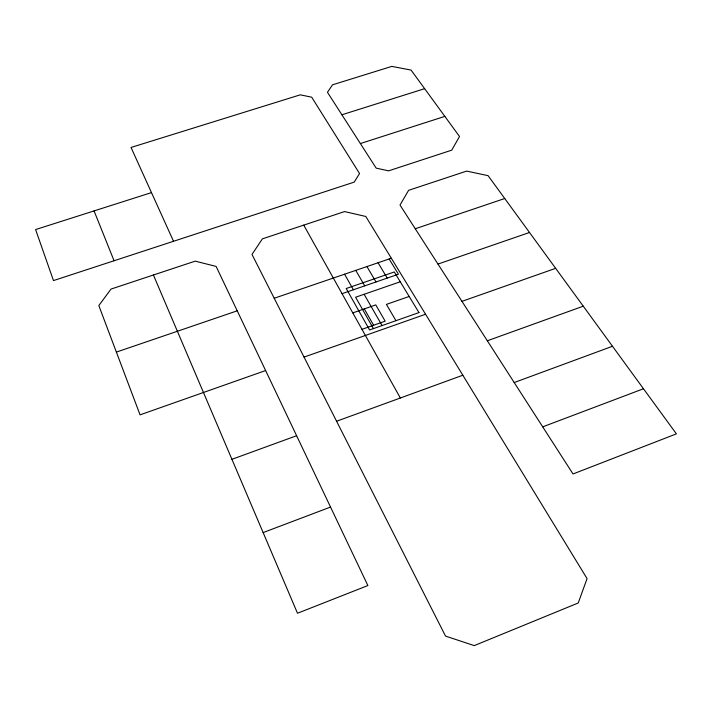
<?xml version="1.0" encoding="UTF-8"?>
<svg xmlns="http://www.w3.org/2000/svg" width="712" height="712" viewBox="0 0 712 712"><rect width="100%" height="100%" fill="white"/><g stroke="black" fill="none" stroke-linecap="round" stroke-linejoin="round"><path stroke-width="1.07" d="M263.128 532.585L330.537 507.06L367.873 585.549L297.5 613.246L153.418 275.001L111.01 289.081L98.826 305.573L140.059 414.856L265.629 370.543M542.713 426.853L643.479 388.761L676.4 433.866L573.018 473.961L400.01 205.056L408.599 190.335L466.654 171.094L488.076 175.659L643.479 388.761M514.206 382.54L612.507 346.272M231.934 459.32L296.61 435.717M336.58 421.246L462.827 375.224L587.071 578.607L578.233 602.984L474.263 645.606L445.534 636.101L251.995 254.433L262.381 238.858L344.563 211.571L365.799 216.475L462.827 375.224M487.337 340.781L583.279 306.187M361.99 329.327L385.183 321.174L375.758 304.896L352.805 312.888M461.963 301.345L555.654 268.335M304.051 357.095L425.545 314.25M409.178 296.459L386.411 304.398L395.97 320.685M400.26 281.774L355.608 297.224L373.435 328.624M342.054 293.673L398.435 274.227L389.144 258.972M437.978 264.072L529.523 232.486M237.238 310.815L116.376 352.102M274.2 298.257L391.315 258.233M415.265 228.766L504.746 198.515M153.418 275.001L195.204 261.144L216.11 266.413L330.537 507.06M360.379 143.548L376.167 168.13L388.592 170.853L451.737 150.161L459.516 136.499L411.073 70.079L391.814 66.394L332.548 84.808L327.449 92.275L360.379 143.548L444.849 116.385M151.487 192.605L35.6 229.567L53.48 280.59L354.193 182.121L359.542 173.541L311.696 97.179L300.259 94.838L131.035 147.455L173.532 241.279M341.911 114.774L424.637 88.68M378.063 262.764L387.239 278.089M366.938 266.564L376.007 281.961M355.769 270.382L364.731 285.85M364.108 294.287L382.095 325.571M344.563 274.209L353.41 289.757M364.304 308.883L373.613 325.242M303.739 225.125L400.349 397.999M94.064 210.912L114.062 260.752M418.968 312.586L369.599 329.968L346.21 288.52L394.306 271.966L418.968 312.586"/></g></svg>
